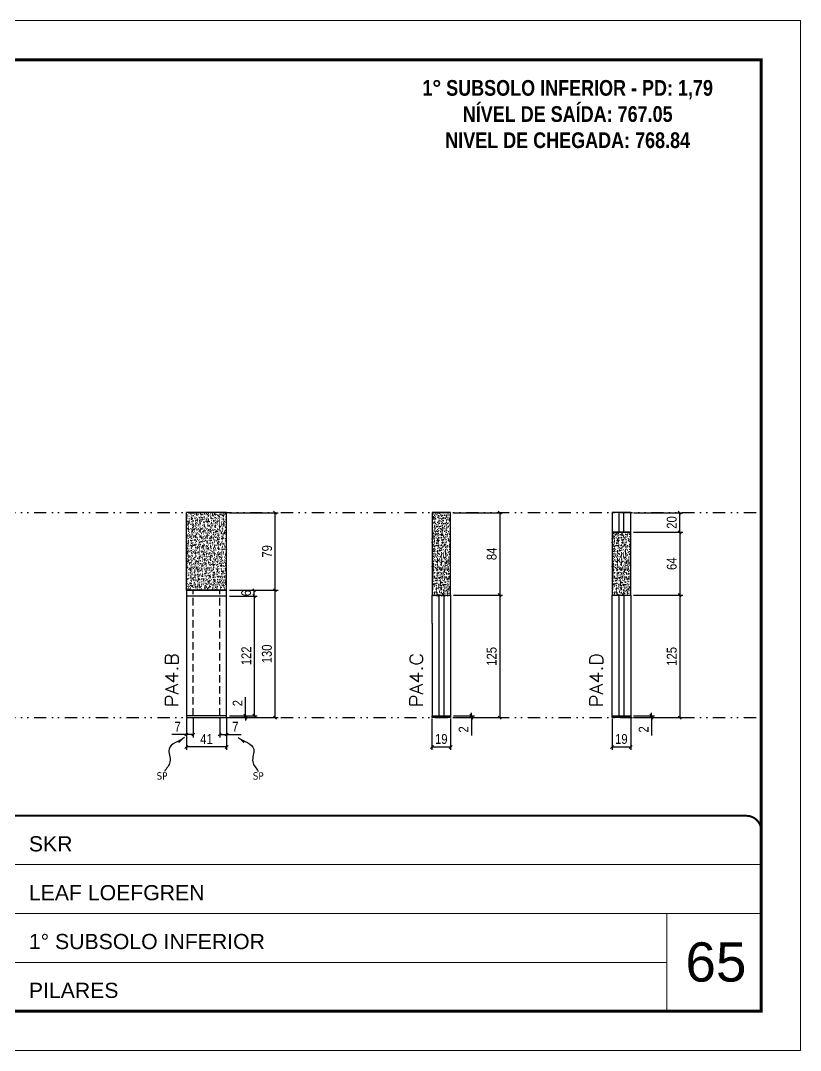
# Model space of a CAD drawing. Extents: x 14400 to 27878, y -21631 to 6985.
# Drawn here: x 15090 to 15885, y -12442 to -11392 of the extents above; entities that cross this region are included whole.
import ezdxf

# ---------------------------------------------------------------- set-up
doc = ezdxf.new("R2010")
doc.units = 0
for name, pattern in [('CONTINUO', [0]), ('DASHED', [0.75, 0.5, -0.25]), ('DIVIDE2', [0.625, 0.25, -0.125, 0, -0.125, 0, -0.125]), ('HIDDEN', [0.375, 0.25, -0.125])]:
    doc.linetypes.add(name, pattern=pattern)
for name, color, linetype, lineweight in [('CARIMBO', 255, 'Continuous', 9), ('Folhas', 255, 'Continuous', 9), ('SARRAFO DE PRESSAO', 251, 'DASHED', 9), ('Texto Seção', 7, 'Continuous', 15)]:
    doc.layers.add(name, color=color, linetype=linetype, lineweight=lineweight)
for name, color, linetype in [('COTA', 241, 'Continuous'), ('NOMENCLATURA', 7, 'Continuous'), ('Nível', 160, 'Continuous'), ('Painéis', 200, 'Continuous'), ('SARR_2.2x7', 40, 'Continuous'), ('Sarrafo de Pressão', 42, 'HIDDEN'), ('texto', 7, 'Continuous')]:
    doc.layers.add(name, color=color, linetype=linetype)
doc.styles.add('ARIAL', font='arial.ttf')
doc.styles.add('COTA TECNICA', font='techl___.ttf', dxfattribs={"height": 10})
doc.styles.add('COTA TECNICA-50', font='techl___.ttf', dxfattribs={"height": 10})
doc.styles.add('REGUA-120', font='ROMANS.shx', dxfattribs={"height": 15})
doc.styles.add('ROMANC', font='techb___.ttf', dxfattribs={"height": 2.5})
doc.styles.get("Standard").update_dxf_attribs({"font": 'arial.ttf'})
doc.dimstyles.new('COTA PAINEL-50', dxfattribs={"dimtxt": 10, "dimasz": 3, "dimexe": 3, "dimexo": 3, "dimgap": 3, "dimtad": 1, "dimdec": 1, "dimzin": 12, "dimdsep": 46, "dimtxsty": 'COTA TECNICA-50', "dimblk1": 'OBLIQUE', "dimblk2": 'OBLIQUE', "dimsah": 1, "dimcen": 0.9, "dimclrd": 4, "dimclre": 4, "dimclrt": 240, "dimadec": 1, "dimazin": 3, "dimtfac": 1, "dimtdec": 1, "dimtmove": 0, "dimatfit": 3, "dimfxl": 1, "dimtolj": 1, "dimtzin": 12, "dimarcsym": 0})
doc.dimstyles.new('PAINEL', dxfattribs={"dimtxt": 10, "dimasz": 3, "dimexe": 3, "dimexo": 3, "dimgap": 3, "dimtad": 1, "dimdec": 1, "dimzin": 12, "dimdsep": 46, "dimtxsty": 'COTA TECNICA', "dimblk1": 'OBLIQUE', "dimblk2": 'OBLIQUE', "dimsah": 1, "dimcen": 0.9, "dimclrd": 4, "dimclre": 4, "dimclrt": 240, "dimadec": 1, "dimazin": 3, "dimtfac": 1, "dimtdec": 1, "dimtmove": 0, "dimatfit": 3, "dimfxl": 1, "dimtolj": 1, "dimtzin": 12, "dimarcsym": 0})
doc.dimstyles.get("Standard").update_dxf_attribs({"dimtxt": 0.18, "dimasz": 0.18, "dimexe": 0.18, "dimexo": 0.0625, "dimgap": 0.09, "dimtad": 0, "dimtih": 1, "dimtoh": 1, "dimdec": 4, "dimzin": 0, "dimdsep": 46, "dimtxsty": 'Standard', "dimcen": 0.09, "dimadec": 0, "dimazin": 0, "dimtfac": 1, "dimtdec": 4, "dimtofl": 0, "dimtmove": 0, "dimatfit": 3, "dimfxl": 1, "dimtolj": 1, "dimtzin": 0, "dimarcsym": 0})

# ---------------------------------------------------------------- blocks, each defined once
blk = doc.blocks.new('9999999999')
at = {"color": 30, "linetype": 'CONTINUO'}
for p, q in [((98564.6, 34379.6), (99584, 34379.6)), ((98564.6, 34329.8), (99488, 34329.8)), ((99584, 34329.8), (99488, 34329.8)), ((99488, 34329.8), (99488, 34230.2)), ((98564.6, 34280), (99488, 34280))]:
    blk.add_line(p, q, dxfattribs=at)
at = {"color": 30, "linetype": 'CONTINUO', "const_width": 2}
blk.add_lwpolyline([(99584, 34230.2), (99584, 34414.4, 0.414214), (99569, 34429.4), (98229, 34429.4, 0.414214), (98214, 34414.4), (98214, 34245.2, 0.414214), (98229, 34230.2), (99584, 34230.2)], format="xyb", dxfattribs=at)
at = {"layer": 'Folhas'}
blk.add_lwpolyline([(98139, 34190.2), (99624, 34190.2), (99624, 35240.2), (98139, 35240.2)], close=True, dxfattribs=at)
at = {"layer": 'Folhas', "color": 30, "const_width": 3}
blk.add_lwpolyline([(98214, 34230.2), (99584, 34230.2), (99584, 35200.2), (98214, 35200.2)], close=True, dxfattribs=at)
at = {"color": 7, "linetype": 'Continuous', "ltscale": 5, "style": 'ARIAL'}
for s, height, p in [('SKR', 15.48, (98837.7, 34393.1)), ('LEAF LOEFGREN', 15.483, (98837.7, 34343.3)), ('1° SUBSOLO INFERIOR', 15.483, (98837.7, 34293.5)), ('PILARES', 15.48, (98837.7, 34243.7))]:
    blk.add_text(s, height=height, dxfattribs=at).set_placement(p)
blk = doc.blocks.new('_Oblique')
at = {"color": 0, "linetype": 'ByBlock', "lineweight": -2}
blk.add_line((-0.5, -0.5), (0.5, 0.5), dxfattribs=at)
blk = doc.blocks.new('*D2019')
at = {"layer": 'COTA', "color": 4, "lineweight": -2, "transparency": 16777216}
for p, q in [((15509.5, -12104.2), (15509.5, -12136.1)), ((15528.5, -12104.2), (15528.5, -12136.1)), ((15509.5, -12133.1), (15528.5, -12133.1))]:
    blk.add_line(p, q, dxfattribs=at)
at = {"layer": 'Defpoints', "color": 0, "transparency": 16777216}
for p in [(15509.5, -12101.2), (15528.5, -12101.2), (15528.5, -12133.1)]:
    blk.add_point(p, dxfattribs=at)
at = {"layer": 'COTA', "color": 4, "lineweight": -2, "transparency": 16777216, "xscale": 3, "yscale": 3, "zscale": 3, "rotation": 180}
blk.add_blockref('_Oblique', (15509.5, -12133.1), dxfattribs=at)
at = {"layer": 'COTA', "color": 4, "lineweight": -2, "transparency": 16777216, "xscale": 3, "yscale": 3, "zscale": 3}
blk.add_blockref('_Oblique', (15528.5, -12133.1), dxfattribs=at)
at = {"layer": 'COTA', "color": 240, "transparency": 16777216, "insert": (15519, -12125), "char_height": 10, "attachment_point": 5, "style": 'COTA TECNICA'}
blk.add_mtext('\\A1;19', dxfattribs=at)
blk = doc.blocks.new('*D2020')
at = {"layer": 'COTA', "color": 4, "lineweight": -2, "transparency": 16777216}
for p, q in [((15531.5, -12101.2), (15552.7, -12101.2)), ((15531.5, -12103.2), (15552.7, -12103.2)), ((15549.7, -12101.2), (15549.7, -12098.2)), ((15549.7, -12101.2), (15549.7, -12103.2)), ((15549.7, -12103.2), (15549.7, -12121.3))]:
    blk.add_line(p, q, dxfattribs=at)
at = {"layer": 'Defpoints', "color": 0, "transparency": 16777216}
for p in [(15528.5, -12101.2), (15528.5, -12103.2), (15549.7, -12101.2)]:
    blk.add_point(p, dxfattribs=at)
at = {"layer": 'COTA', "color": 4, "lineweight": -2, "transparency": 16777216, "xscale": 3, "yscale": 3, "zscale": 3}
for p, rotation in [((15549.7, -12101.2), 270), ((15549.7, -12103.2), 90)]:
    blk.add_blockref('_Oblique', p, dxfattribs=dict(at, rotation=rotation))
at = {"layer": 'COTA', "color": 240, "transparency": 16777216, "insert": (15541.7, -12115.2), "char_height": 10, "attachment_point": 5, "rotation": 90, "style": 'COTA TECNICA-50'}
blk.add_mtext('\\A1;2', dxfattribs=at)
blk = doc.blocks.new('*D2034')
at = {"layer": 'COTA', "color": 4, "linetype": 'ByBlock', "lineweight": -2, "transparency": 16777216}
for p, q in [((15531.5, -11894.2), (15581.5, -11894.2)), ((15578.5, -11894.2), (15578.5, -11978.2)), ((15531.5, -11978.2), (15581.5, -11978.2))]:
    blk.add_line(p, q, dxfattribs=at)
at = {"layer": 'Defpoints', "color": 0, "linetype": 'ByBlock', "transparency": 16777216}
for p in [(15528.5, -11894.2), (15528.5, -11978.2), (15578.5, -11978.2)]:
    blk.add_point(p, dxfattribs=at)
at = {"layer": 'COTA', "color": 4, "linetype": 'ByBlock', "lineweight": -2, "transparency": 16777216, "xscale": 3, "yscale": 3, "zscale": 3}
for p, rotation in [((15578.5, -11894.2), 90), ((15578.5, -11978.2), 270)]:
    blk.add_blockref('_Oblique', p, dxfattribs=dict(at, rotation=rotation))
at = {"layer": 'COTA', "color": 240, "linetype": 'ByBlock', "transparency": 16777216, "insert": (15570.4, -11936.2), "char_height": 10, "attachment_point": 5, "rotation": 90, "style": 'COTA TECNICA'}
blk.add_mtext('\\A1;84', dxfattribs=at)
blk = doc.blocks.new('*D2021')
at = {"layer": 'COTA', "color": 4, "lineweight": -2, "transparency": 16777216}
for p, q in [((15531.5, -11978.2), (15581.5, -11978.2)), ((15578.5, -11978.2), (15578.5, -12103.2)), ((15531.5, -12103.2), (15581.5, -12103.2))]:
    blk.add_line(p, q, dxfattribs=at)
at = {"layer": 'Defpoints', "color": 0, "transparency": 16777216}
for p in [(15528.5, -11978.2), (15528.5, -12103.2), (15578.5, -12103.2)]:
    blk.add_point(p, dxfattribs=at)
at = {"layer": 'COTA', "color": 4, "lineweight": -2, "transparency": 16777216, "xscale": 3, "yscale": 3, "zscale": 3}
for p, rotation in [((15578.5, -11978.2), 90), ((15578.5, -12103.2), 270)]:
    blk.add_blockref('_Oblique', p, dxfattribs=dict(at, rotation=rotation))
at = {"layer": 'COTA', "color": 240, "transparency": 16777216, "insert": (15570.4, -12040.7), "char_height": 10, "attachment_point": 5, "rotation": 90, "style": 'COTA TECNICA'}
blk.add_mtext('\\A1;125', dxfattribs=at)
blk = doc.blocks.new('*D2022')
at = {"layer": 'COTA', "color": 4, "lineweight": -2, "transparency": 16777216}
for p, q in [((15259.2, -12104.2), (15259.2, -12136.1)), ((15300.2, -12104.2), (15300.2, -12136.1)), ((15300.2, -12133.1), (15259.2, -12133.1))]:
    blk.add_line(p, q, dxfattribs=at)
at = {"layer": 'Defpoints', "color": 0, "transparency": 16777216}
for p in [(15259.2, -12101.2), (15300.2, -12101.2), (15259.2, -12133.1)]:
    blk.add_point(p, dxfattribs=at)
at = {"layer": 'COTA', "color": 4, "lineweight": -2, "transparency": 16777216, "xscale": 3, "yscale": 3, "zscale": 3, "rotation": 180}
blk.add_blockref('_Oblique', (15259.2, -12133.1), dxfattribs=at)
at = {"layer": 'COTA', "color": 4, "lineweight": -2, "transparency": 16777216, "xscale": 3, "yscale": 3, "zscale": 3}
blk.add_blockref('_Oblique', (15300.2, -12133.1), dxfattribs=at)
at = {"layer": 'COTA', "color": 240, "transparency": 16777216, "insert": (15279.7, -12125), "char_height": 10, "attachment_point": 5, "style": 'COTA TECNICA'}
blk.add_mtext('\\A1;41', dxfattribs=at)
blk = doc.blocks.new('*D2023')
at = {"layer": 'COTA', "color": 4, "lineweight": -2, "transparency": 16777216}
for p, q in [((15293.2, -12104.2), (15293.2, -12123.4)), ((15300.2, -12106.2), (15300.2, -12123.4)), ((15293.2, -12120.4), (15300.2, -12120.4)), ((15300.2, -12120.4), (15314.9, -12120.4))]:
    blk.add_line(p, q, dxfattribs=at)
at = {"layer": 'Defpoints', "color": 0, "transparency": 16777216}
for p in [(15293.2, -12101.2), (15300.2, -12103.2), (15300.2, -12120.4)]:
    blk.add_point(p, dxfattribs=at)
at = {"layer": 'COTA', "color": 4, "lineweight": -2, "transparency": 16777216, "xscale": 3, "yscale": 3, "zscale": 3, "rotation": 180}
blk.add_blockref('_Oblique', (15293.2, -12120.4), dxfattribs=at)
at = {"layer": 'COTA', "color": 4, "lineweight": -2, "transparency": 16777216, "xscale": 3, "yscale": 3, "zscale": 3}
blk.add_blockref('_Oblique', (15300.2, -12120.4), dxfattribs=at)
at = {"layer": 'COTA', "color": 240, "transparency": 16777216, "insert": (15309.1, -12112.4), "char_height": 10, "attachment_point": 5, "style": 'COTA TECNICA-50'}
blk.add_mtext('\\A1;7', dxfattribs=at)
blk = doc.blocks.new('*D2024')
at = {"layer": 'COTA', "color": 4, "lineweight": -2, "transparency": 16777216}
for p, q in [((15259.2, -12106.2), (15259.2, -12123.4)), ((15266.2, -12104.2), (15266.2, -12123.4)), ((15259.2, -12120.4), (15244.5, -12120.4)), ((15266.2, -12120.4), (15259.2, -12120.4))]:
    blk.add_line(p, q, dxfattribs=at)
at = {"layer": 'Defpoints', "color": 0, "transparency": 16777216}
for p in [(15259.2, -12103.2), (15266.2, -12101.2), (15259.2, -12120.4)]:
    blk.add_point(p, dxfattribs=at)
at = {"layer": 'COTA', "color": 4, "lineweight": -2, "transparency": 16777216, "xscale": 3, "yscale": 3, "zscale": 3, "rotation": 180}
blk.add_blockref('_Oblique', (15259.2, -12120.4), dxfattribs=at)
at = {"layer": 'COTA', "color": 4, "lineweight": -2, "transparency": 16777216, "xscale": 3, "yscale": 3, "zscale": 3}
blk.add_blockref('_Oblique', (15266.2, -12120.4), dxfattribs=at)
at = {"layer": 'COTA', "color": 240, "transparency": 16777216, "insert": (15250.3, -12112.4), "char_height": 10, "attachment_point": 5, "style": 'COTA TECNICA-50'}
blk.add_mtext('\\A1;7', dxfattribs=at)
blk = doc.blocks.new('*D2025')
at = {"layer": 'COTA', "color": 4, "lineweight": -2, "transparency": 16777216}
for p, q in [((15319.4, -12101.2), (15319.4, -12082.4)), ((15303.2, -12101.2), (15322.4, -12101.2)), ((15303.2, -12103.2), (15322.4, -12103.2)), ((15319.4, -12103.2), (15319.4, -12101.2)), ((15319.4, -12103.2), (15319.4, -12106.2))]:
    blk.add_line(p, q, dxfattribs=at)
at = {"layer": 'Defpoints', "color": 0, "transparency": 16777216}
for p in [(15300.2, -12101.2), (15300.2, -12103.2), (15319.4, -12103.2)]:
    blk.add_point(p, dxfattribs=at)
at = {"layer": 'COTA', "color": 4, "lineweight": -2, "transparency": 16777216, "xscale": 3, "yscale": 3, "zscale": 3}
for p, rotation in [((15319.4, -12101.2), 270), ((15319.4, -12103.2), 90)]:
    blk.add_blockref('_Oblique', p, dxfattribs=dict(at, rotation=rotation))
at = {"layer": 'COTA', "color": 240, "transparency": 16777216, "insert": (15311.4, -12088.4), "char_height": 10, "attachment_point": 5, "rotation": 90, "style": 'COTA TECNICA-50'}
blk.add_mtext('\\A1;2', dxfattribs=at)
blk = doc.blocks.new('*D2035')
at = {"layer": 'COTA', "color": 4, "lineweight": -2, "transparency": 16777216}
for p, q in [((15303.2, -11894.2), (15352.6, -11894.2)), ((15349.6, -11973.2), (15349.6, -11894.2)), ((15303.2, -11973.2), (15352.6, -11973.2))]:
    blk.add_line(p, q, dxfattribs=at)
at = {"layer": 'Defpoints', "color": 0, "transparency": 16777216}
for p in [(15300.2, -11894.2), (15349.6, -11894.2), (15300.2, -11973.2)]:
    blk.add_point(p, dxfattribs=at)
at = {"layer": 'COTA', "color": 4, "lineweight": -2, "transparency": 16777216, "xscale": 3, "yscale": 3, "zscale": 3}
for p, rotation in [((15349.6, -11894.2), 90), ((15349.6, -11973.2), 270)]:
    blk.add_blockref('_Oblique', p, dxfattribs=dict(at, rotation=rotation))
at = {"layer": 'COTA', "color": 240, "transparency": 16777216, "insert": (15341.5, -11933.7), "char_height": 10, "attachment_point": 5, "rotation": 90, "style": 'COTA TECNICA-50'}
blk.add_mtext('\\A1;79', dxfattribs=at)
blk = doc.blocks.new('*D2026')
at = {"layer": 'COTA', "color": 4, "linetype": 'ByBlock', "lineweight": -2, "transparency": 16777216}
for p, q in [((15303.2, -11973.2), (15352.6, -11973.2)), ((15349.6, -12103.2), (15349.6, -11973.2)), ((15303.2, -12103.2), (15352.6, -12103.2))]:
    blk.add_line(p, q, dxfattribs=at)
at = {"layer": 'Defpoints', "color": 0, "linetype": 'ByBlock', "transparency": 16777216}
for p in [(15300.2, -11973.2), (15349.6, -11973.2), (15300.2, -12103.2)]:
    blk.add_point(p, dxfattribs=at)
at = {"layer": 'COTA', "color": 4, "linetype": 'ByBlock', "lineweight": -2, "transparency": 16777216, "xscale": 3, "yscale": 3, "zscale": 3}
for p, rotation in [((15349.6, -11973.2), 90), ((15349.6, -12103.2), 270)]:
    blk.add_blockref('_Oblique', p, dxfattribs=dict(at, rotation=rotation))
at = {"layer": 'COTA', "color": 240, "linetype": 'ByBlock', "transparency": 16777216, "insert": (15341.3, -12038.2), "char_height": 10, "attachment_point": 5, "rotation": 90, "style": 'COTA TECNICA'}
blk.add_mtext('\\A1;130', dxfattribs=at)
blk = doc.blocks.new('*D2027')
at = {"layer": 'COTA', "color": 4, "linetype": 'ByBlock', "lineweight": -2, "transparency": 16777216}
for p, q in [((15303.2, -11973.2), (15352.6, -11973.2)), ((15349.6, -12103.2), (15349.6, -11973.2)), ((15303.2, -12103.2), (15352.6, -12103.2))]:
    blk.add_line(p, q, dxfattribs=at)
at = {"layer": 'Defpoints', "color": 0, "linetype": 'ByBlock', "transparency": 16777216}
for p in [(15300.2, -11973.2), (15349.6, -11973.2), (15300.2, -12103.2)]:
    blk.add_point(p, dxfattribs=at)
at = {"layer": 'COTA', "color": 4, "linetype": 'ByBlock', "lineweight": -2, "transparency": 16777216, "xscale": 3, "yscale": 3, "zscale": 3}
for p, rotation in [((15349.6, -11973.2), 90), ((15349.6, -12103.2), 270)]:
    blk.add_blockref('_Oblique', p, dxfattribs=dict(at, rotation=rotation))
at = {"layer": 'COTA', "color": 240, "linetype": 'ByBlock', "transparency": 16777216, "insert": (15341.3, -12038.2), "char_height": 10, "attachment_point": 5, "rotation": 90, "style": 'COTA TECNICA'}
blk.add_mtext('\\A1;130', dxfattribs=at)
blk = doc.blocks.new('*D2028')
at = {"layer": 'COTA', "color": 4, "lineweight": -2, "transparency": 16777216}
for p, q in [((15303.2, -11979.2), (15331.3, -11979.2)), ((15328.3, -11979.2), (15328.3, -12101.2)), ((15303.2, -12101.2), (15331.3, -12101.2))]:
    blk.add_line(p, q, dxfattribs=at)
at = {"layer": 'Defpoints', "color": 0, "transparency": 16777216}
for p in [(15300.2, -11979.2), (15300.2, -12101.2), (15328.3, -12101.2)]:
    blk.add_point(p, dxfattribs=at)
at = {"layer": 'COTA', "color": 4, "lineweight": -2, "transparency": 16777216, "xscale": 3, "yscale": 3, "zscale": 3}
for p, rotation in [((15328.3, -11979.2), 90), ((15328.3, -12101.2), 270)]:
    blk.add_blockref('_Oblique', p, dxfattribs=dict(at, rotation=rotation))
at = {"layer": 'COTA', "color": 240, "transparency": 16777216, "insert": (15320.3, -12040.2), "char_height": 10, "attachment_point": 5, "rotation": 90, "style": 'COTA TECNICA'}
blk.add_mtext('\\A1;122', dxfattribs=at)
blk = doc.blocks.new('*D2029')
at = {"layer": 'COTA', "color": 4, "lineweight": -2, "transparency": 16777216}
for p, q in [((15303.2, -11973.2), (15331.3, -11973.2)), ((15303.2, -11979.2), (15331.3, -11979.2)), ((15328.3, -11979.2), (15328.3, -11973.2))]:
    blk.add_line(p, q, dxfattribs=at)
at = {"layer": 'Defpoints', "color": 0, "transparency": 16777216}
for p in [(15300.2, -11973.2), (15300.2, -11979.2), (15328.3, -11973.2)]:
    blk.add_point(p, dxfattribs=at)
at = {"layer": 'COTA', "color": 4, "lineweight": -2, "transparency": 16777216, "xscale": 3, "yscale": 3, "zscale": 3}
for p, rotation in [((15328.3, -11973.2), 90), ((15328.3, -11979.2), 270)]:
    blk.add_blockref('_Oblique', p, dxfattribs=dict(at, rotation=rotation))
at = {"layer": 'COTA', "color": 240, "transparency": 16777216, "insert": (15320.2, -11976.2), "char_height": 10, "attachment_point": 5, "rotation": 90, "style": 'COTA TECNICA'}
blk.add_mtext('\\A1;6', dxfattribs=at)
blk = doc.blocks.new('*D2036')
at = {"layer": 'COTA', "color": 4, "lineweight": -2, "transparency": 16777216}
for p, q in [((15693, -12104.2), (15693, -12136.1)), ((15712, -12104.2), (15712, -12136.1)), ((15693, -12133.1), (15712, -12133.1))]:
    blk.add_line(p, q, dxfattribs=at)
at = {"layer": 'Defpoints', "color": 0, "transparency": 16777216}
for p in [(15693, -12101.2), (15712, -12101.2), (15712, -12133.1)]:
    blk.add_point(p, dxfattribs=at)
at = {"layer": 'COTA', "color": 4, "lineweight": -2, "transparency": 16777216, "xscale": 3, "yscale": 3, "zscale": 3, "rotation": 180}
blk.add_blockref('_Oblique', (15693, -12133.1), dxfattribs=at)
at = {"layer": 'COTA', "color": 4, "lineweight": -2, "transparency": 16777216, "xscale": 3, "yscale": 3, "zscale": 3}
blk.add_blockref('_Oblique', (15712, -12133.1), dxfattribs=at)
at = {"layer": 'COTA', "color": 240, "transparency": 16777216, "insert": (15702.5, -12125), "char_height": 10, "attachment_point": 5, "style": 'COTA TECNICA'}
blk.add_mtext('\\A1;19', dxfattribs=at)
blk = doc.blocks.new('*D2037')
at = {"layer": 'COTA', "color": 4, "lineweight": -2, "transparency": 16777216}
for p, q in [((15715, -12101.2), (15736.2, -12101.2)), ((15715, -12103.2), (15736.2, -12103.2)), ((15733.2, -12101.2), (15733.2, -12098.2)), ((15733.2, -12101.2), (15733.2, -12103.2)), ((15733.2, -12103.2), (15733.2, -12121.3))]:
    blk.add_line(p, q, dxfattribs=at)
at = {"layer": 'Defpoints', "color": 0, "transparency": 16777216}
for p in [(15712, -12101.2), (15712, -12103.2), (15733.2, -12101.2)]:
    blk.add_point(p, dxfattribs=at)
at = {"layer": 'COTA', "color": 4, "lineweight": -2, "transparency": 16777216, "xscale": 3, "yscale": 3, "zscale": 3}
for p, rotation in [((15733.2, -12101.2), 270), ((15733.2, -12103.2), 90)]:
    blk.add_blockref('_Oblique', p, dxfattribs=dict(at, rotation=rotation))
at = {"layer": 'COTA', "color": 240, "transparency": 16777216, "insert": (15725.2, -12115.2), "char_height": 10, "attachment_point": 5, "rotation": 90, "style": 'COTA TECNICA-50'}
blk.add_mtext('\\A1;2', dxfattribs=at)
blk = doc.blocks.new('*D2039')
at = {"layer": 'COTA', "color": 4, "linetype": 'ByBlock', "lineweight": -2, "transparency": 16777216}
for p, q in [((15715, -11914.2), (15765, -11914.2)), ((15762, -11914.2), (15762, -11978.2)), ((15715, -11978.2), (15765, -11978.2))]:
    blk.add_line(p, q, dxfattribs=at)
at = {"layer": 'Defpoints', "color": 0, "linetype": 'ByBlock', "transparency": 16777216}
for p in [(15712, -11914.2), (15712, -11978.2), (15762, -11978.2)]:
    blk.add_point(p, dxfattribs=at)
at = {"layer": 'COTA', "color": 4, "linetype": 'ByBlock', "lineweight": -2, "transparency": 16777216, "xscale": 3, "yscale": 3, "zscale": 3}
for p, rotation in [((15762, -11914.2), 90), ((15762, -11978.2), 270)]:
    blk.add_blockref('_Oblique', p, dxfattribs=dict(at, rotation=rotation))
at = {"layer": 'COTA', "color": 240, "linetype": 'ByBlock', "transparency": 16777216, "insert": (15753.9, -11946.2), "char_height": 10, "attachment_point": 5, "rotation": 90, "style": 'COTA TECNICA'}
blk.add_mtext('\\A1;64', dxfattribs=at)
blk = doc.blocks.new('*D2038')
at = {"layer": 'COTA', "color": 4, "lineweight": -2, "transparency": 16777216}
for p, q in [((15715, -11978.2), (15765, -11978.2)), ((15762, -11978.2), (15762, -12103.2)), ((15715, -12103.2), (15765, -12103.2))]:
    blk.add_line(p, q, dxfattribs=at)
at = {"layer": 'Defpoints', "color": 0, "transparency": 16777216}
for p in [(15712, -11978.2), (15712, -12103.2), (15762, -12103.2)]:
    blk.add_point(p, dxfattribs=at)
at = {"layer": 'COTA', "color": 4, "lineweight": -2, "transparency": 16777216, "xscale": 3, "yscale": 3, "zscale": 3}
for p, rotation in [((15762, -11978.2), 90), ((15762, -12103.2), 270)]:
    blk.add_blockref('_Oblique', p, dxfattribs=dict(at, rotation=rotation))
at = {"layer": 'COTA', "color": 240, "transparency": 16777216, "insert": (15753.9, -12040.7), "char_height": 10, "attachment_point": 5, "rotation": 90, "style": 'COTA TECNICA'}
blk.add_mtext('\\A1;125', dxfattribs=at)
blk = doc.blocks.new('*D2040')
at = {"layer": 'COTA', "color": 4, "lineweight": -2, "transparency": 16777216}
for p, q in [((15715, -11894.2), (15765, -11894.2)), ((15762, -11914.2), (15762, -11894.2)), ((15715, -11914.2), (15765, -11914.2))]:
    blk.add_line(p, q, dxfattribs=at)
at = {"layer": 'Defpoints', "color": 0, "transparency": 16777216}
for p in [(15712, -11894.2), (15762, -11894.2), (15712, -11914.2)]:
    blk.add_point(p, dxfattribs=at)
at = {"layer": 'COTA', "color": 4, "lineweight": -2, "transparency": 16777216, "xscale": 3, "yscale": 3, "zscale": 3}
for p, rotation in [((15762, -11894.2), 90), ((15762, -11914.2), 270)]:
    blk.add_blockref('_Oblique', p, dxfattribs=dict(at, rotation=rotation))
at = {"layer": 'COTA', "color": 240, "transparency": 16777216, "insert": (15753.9, -11904.2), "char_height": 10, "attachment_point": 5, "rotation": 90, "style": 'COTA TECNICA'}
blk.add_mtext('\\A1;20', dxfattribs=at)

msp = doc.modelspace()

# ---------------------------------------------------------------- hatches: boundary and pattern name
at = {"layer": 'COTA', "linetype": 'ByBlock'}
h = msp.add_hatch(dxfattribs=at)
h.set_pattern_fill('AR-CONC', color=256, scale=0.03)
h.set_pattern_definition([(50, (9817.1053, -22944.634), (5.46554, -0.4781726), [0.5715, -6.2865]), (355, (9817.105, -22944.634), (-1.0573026, 5.7317054), [0.4572, -5.0292175]), (100.451445, (9817.5607, -22944.674), (4.4082374, 5.2535326), [0.4857003, -5.3427073]), (46.1842, (9817.105, -22943.11), (8.1323712, -1.26127), [0.85725, -9.42975]), (96.63556, (9817.783, -22943.215), (7.122124, 7.4227837), [0.7285507, -8.014068]), (351.18415, (9817.105, -22943.11), (7.122124, 7.422784), [0.685799, -7.543792]), (21, (9817.8673, -22943.491), (4.5484317, -3.067956), [0.5715, -6.2865]), (326, (9817.867, -22943.491), (1.8540609, 5.525639), [0.4572, -5.0292]), (71.451445, (9818.2463, -22943.7466), (6.4024926, 2.457683), [0.4857003, -5.3426981]), (37.5, (9817.1053, -22944.6339), (0.0926581, 2.53665117), [0, -4.96824, 0, -5.1054, 0, -5.04825]), (7.5, (9817.1053, -22944.634), (2.0045899, 3.00541724), [0, -2.91084, 0, -4.85394, 0, -1.92405]), (327.5, (9815.406, -22944.634), (4.06771786, -0.17186232), [0, -1.905, 0, -5.9436, 0, -7.8867]), (317.5, (9814.644, -22944.634), (4.4438754, 0.7627947), [0, -2.4765, 0, -3.94716, 0, -5.6007])])
h.paths.add_polyline_path([(15259.19, -11973.19), (15300.19, -11973.19), (15300.19, -11894.19), (15259.19, -11894.19)])
at = {"layer": 'COTA'}
h = msp.add_hatch(dxfattribs=at)
h.set_pattern_fill('AR-CONC', color=256, scale=0.03)
h.set_pattern_definition([(50, (-173.319, -16222.0515), (5.4655401, -0.4781726), [0.5715, -6.2865]), (355, (-173.319, -16222.0515), (-1.0573026, 5.7317054), [0.4572, -5.0292175]), (100.451445, (-172.864, -16222.0914), (4.4082374, 5.2535326), [0.4857003, -5.3427073]), (46.1842, (-173.319, -16220.5275), (8.1323712, -1.2612698), [0.85725, -9.42975]), (96.63556, (-172.6415, -16220.633), (7.122124, 7.4227837), [0.7285507, -8.0140682]), (351.18415, (-173.319, -16220.5275), (7.122124, 7.4227837), [0.685799, -7.543792]), (21, (-172.557, -16220.9085), (4.5484317, -3.067956), [0.5715, -6.2865]), (326, (-172.557, -16220.9085), (1.8540609, 5.525639), [0.4572, -5.0292]), (71.451445, (-172.178, -16221.164), (6.4024926, 2.457683), [0.4857003, -5.3426981]), (37.5, (-173.3192, -16222.0515), (0.0926581, 2.53665117), [0, -4.96824, 0, -5.1054, 0, -5.04825]), (7.5, (-173.3192, -16222.0515), (2.00458988, 3.00541724), [0, -2.91084, 0, -4.85394, 0, -1.92405]), (327.5, (-175.0185, -16222.0515), (4.06771786, -0.17186232), [0, -1.905, 0, -5.9436, 0, -7.8867]), (317.5, (-175.7805, -16222.0515), (4.44387544, 0.7627947), [0, -2.4765, 0, -3.94716, 0, -5.6007])])
h.paths.add_polyline_path([(15528.54, -11894.19), (15509.54, -11894.19), (15509.54, -11979.19), (15528.54, -11979.19)])
h = msp.add_hatch(dxfattribs=at)
h.set_pattern_fill('AR-CONC', color=256, scale=0.03)
h.set_pattern_definition([(50, (10.138, -16222.0515), (5.4655401, -0.4781726), [0.5715, -6.2865]), (355, (10.138, -16222.0515), (-1.0573026, 5.7317054), [0.4572, -5.0292175]), (100.451445, (10.5936, -16222.0914), (4.4082374, 5.2535326), [0.4857003, -5.3427073]), (46.1842, (10.138, -16220.5275), (8.1323712, -1.2612698), [0.85725, -9.42975]), (96.63556, (10.816, -16220.633), (7.122124, 7.4227837), [0.7285507, -8.0140682]), (351.18415, (10.138, -16220.5275), (7.122124, 7.4227837), [0.685799, -7.543792]), (21, (10.9, -16220.9085), (4.5484317, -3.067956), [0.5715, -6.2865]), (326, (10.9, -16220.9085), (1.8540609, 5.525639), [0.4572, -5.0292]), (71.451445, (11.279, -16221.164), (6.4024926, 2.457683), [0.4857003, -5.3426981]), (37.5, (10.1381, -16222.0515), (0.0926581, 2.53665117), [0, -4.96824, 0, -5.1054, 0, -5.04825]), (7.5, (10.138, -16222.0515), (2.00458988, 3.00541724), [0, -2.91084, 0, -4.85394, 0, -1.92405]), (327.5, (8.4389, -16222.0515), (4.06771786, -0.17186232), [0, -1.905, 0, -5.9436, 0, -7.8867]), (317.5, (7.677, -16222.0515), (4.44387544, 0.7627947), [0, -2.4765, 0, -3.94716, 0, -5.6007])])
h.paths.add_polyline_path([(15712, -11914.19), (15693, -11914.19), (15693, -11978.19), (15712, -11978.19)])

# ---------------------------------------------------------------- linework, layer by layer
at = {"layer": 'COTA', "linetype": 'ByBlock'}
for p, q in [((15300.19, -11894.19), (15259.19, -11894.19)), ((15259.19, -11973.19), (15259.19, -11894.19)), ((15300.19, -11973.19), (15300.19, -11894.19))]:
    msp.add_line(p, q, dxfattribs=at)
for points in [[(15509.54, -11978.19), (15528.54, -11978.19), (15528.54, -11894.19), (15509.54, -11894.19)], [(15693, -11978.19), (15712, -11978.19), (15712, -11914.19), (15693, -11914.19)]]:
    msp.add_lwpolyline(points, close=True, dxfattribs=at)
at = {"layer": 'Nível', "color": 4, "linetype": 'DIVIDE2', "ltscale": 50}
for p, q in [((14474.97, -11894.19), (15844.97, -11894.19)), ((14474.97, -12103.19), (15844.97, -12103.19))]:
    msp.add_line(p, q, dxfattribs=at)
at = {"layer": 'Painéis'}
for p, q in [((15712, -11894.19), (15693, -11894.19)), ((15693, -11894.19), (15693, -11914.19)), ((15712, -11914.19), (15712, -11894.19)), ((15693, -11914.19), (15712, -11914.19)), ((15259.19, -11973.19), (15300.19, -11973.19)), ((15300.19, -11973.19), (15259.19, -11973.19)), ((15259.19, -11973.19), (15259.19, -12101.19)), ((15300.19, -11979.19), (15259.19, -11979.19)), ((15300.19, -12101.19), (15300.19, -11973.19)), ((15509.54, -11978.19), (15528.54, -11978.19)), ((15509.54, -12007.19), (15509.54, -11978.19)), ((15528.54, -11978.19), (15528.54, -12007.19)), ((15693, -11978.19), (15712, -11978.19)), ((15693, -12101.19), (15693, -11978.19)), ((15712, -11978.19), (15712, -12101.19)), ((15509.54, -12007.19), (15509.54, -12101.19)), ((15528.54, -12007.19), (15528.54, -12101.19)), ((15509.54, -12101.19), (15528.54, -12101.19)), ((15509.54, -12101.19), (15528.54, -12101.19)), ((15509.54, -12103.19), (15509.54, -12101.19)), ((15528.54, -12103.19), (15509.54, -12103.19)), ((15528.54, -12101.19), (15528.54, -12103.19)), ((15693, -12101.19), (15712, -12101.19)), ((15693, -12101.19), (15712, -12101.19)), ((15693, -12103.19), (15693, -12101.19)), ((15712, -12103.19), (15693, -12103.19)), ((15712, -12101.19), (15712, -12103.19))]:
    msp.add_line(p, q, dxfattribs=at)
msp.add_lwpolyline([(15300.19, -12101.19), (15259.19, -12101.19), (15259.19, -12103.19), (15300.19, -12103.19)], close=True, dxfattribs=at)
at = {"layer": 'SARR_2.2x7'}
for p, q in [((15700, -11894.19), (15700, -11914.19)), ((15705, -11914.19), (15705, -11894.19)), ((15516.54, -11978.19), (15516.54, -12101.19)), ((15521.54, -11978.19), (15521.54, -12101.19)), ((15700, -11978.19), (15700, -12101.19)), ((15705, -11978.19), (15705, -12101.19))]:
    msp.add_line(p, q, dxfattribs=at)
at = {"layer": 'Sarrafo de Pressão', "ltscale": 30}
for p, q in [((15266.19, -12101.19), (15266.19, -11973.19)), ((15266.19, -11973.19), (15266.19, -11973.19)), ((15293.19, -12101.19), (15293.19, -11973.19)), ((15293.19, -11973.19), (15293.19, -11973.19))]:
    msp.add_line(p, q, dxfattribs=at)

# ---------------------------------------------------------------- block references
at = {"layer": 'SARRAFO DE PRESSAO', "color": 6, "linetype": 'ByBlock'}
msp.add_blockref('9999999999', (-83739.01, -46632.68), dxfattribs=at)

# ---------------------------------------------------------------- texts
at = {"layer": 'CARIMBO', "style": 'ARIAL'}
msp.add_text('65', height=40, dxfattribs=at).set_placement((15767.83, -12372.33))
at = {"layer": 'NOMENCLATURA', "color": 2, "insert": (15647.81, -11426.41), "char_height": 16, "attachment_point": 2, "style": 'ROMANC'}
msp.add_mtext_dynamic_manual_height_columns('\\P1° SUBSOLO INFERIOR - PD: 1,79\\PNÍVEL DE SAÍDA: 767.05\\PNIVEL DE CHEGADA: 768.84', width=432.3511, gutter_width=1, heights=[0], dxfattribs=at)
at = {"layer": 'texto', "color": 0, "char_height": 7.5, "attachment_point": 5}
for insert in [(15234.41, -12162.68), (15332.44, -12162.68)]:
    msp.add_mtext('{\\fTahoma|b0|i0|c0|p34;\\C4;SP}', dxfattribs=dict(at, insert=insert))
at = {"layer": 'Texto Seção', "style": 'REGUA-120', "width": 1.1}
for s, p in [('PA4.B', (15250.83, -12092.43)), ('PA4.C', (15500.09, -12092.43)), ('PA4.D', (15683.55, -12092.43))]:
    msp.add_text(s, height=13, rotation=90, dxfattribs=at).set_placement(p)

# ---------------------------------------------------------------- dimensions: what is measured, and where the dimension line sits
at = {"layer": 'COTA'}
for base, p1, p2, angle, dimstyle, picture, middle in [((15349.56, -11894.19), (15300.19, -11973.19), (15300.19, -11894.19), 90, 'COTA PAINEL-50', '*D2035', (15341.45, -11933.69)), ((15328.34, -12101.19), (15300.19, -11979.19), (15300.19, -12101.19), 90, 'PAINEL', '*D2028', (15320.28, -12040.19)), ((15578.53, -12103.19), (15528.54, -11978.19), (15528.54, -12103.19), 90, 'PAINEL', '*D2021', (15570.42, -12040.69)), ((15761.99, -12103.19), (15712, -11978.19), (15712, -12103.19), 90, 'PAINEL', '*D2038', (15753.88, -12040.69)), ((15259.19, -12120.43), (15266.19, -12101.19), (15259.19, -12103.19), 180, 'COTA PAINEL-50', '*D2024', (15250.32, -12112.36))]:
    dim = msp.add_linear_dim(base=base, p1=p1, p2=p2, angle=angle, dimstyle=dimstyle, dxfattribs=at)
    dim.commit()
    dim.dimension.update_dxf_attribs({"geometry": picture, "text_midpoint": middle})
at = {"layer": 'COTA', "linetype": 'ByBlock'}
for base, p1, p2, picture, middle in [((15578.53, -11978.19), (15528.54, -11894.19), (15528.54, -11978.19), '*D2034', (15570.44, -11936.19)), ((15761.99, -11978.19), (15712, -11914.19), (15712, -11978.19), '*D2039', (15753.89, -11946.19))]:
    dim = msp.add_linear_dim(base=base, p1=p1, p2=p2, angle=90, dimstyle='PAINEL', dxfattribs=at)
    dim.commit()
    dim.dimension.update_dxf_attribs({"geometry": picture, "text_midpoint": middle})
at = {"layer": 'COTA'}
for base, p1, p2, dimstyle, picture, middle in [((15761.99, -11894.19), (15712, -11914.19), (15712, -11894.19), 'PAINEL', '*D2040', (15761.99, -11904.19)), ((15328.34, -11973.19), (15300.19, -11979.19), (15300.19, -11973.19), 'PAINEL', '*D2029', (15328.34, -11976.19)), ((15319.45, -12103.19), (15300.19, -12101.19), (15300.19, -12103.19), 'COTA PAINEL-50', '*D2025', (15319.45, -12088.44)), ((15549.74, -12101.19), (15528.54, -12103.19), (15528.54, -12101.19), 'COTA PAINEL-50', '*D2020', (15549.74, -12115.25)), ((15733.2, -12101.19), (15712, -12103.19), (15712, -12101.19), 'COTA PAINEL-50', '*D2037', (15733.2, -12115.25))]:
    dim = msp.add_linear_dim(base=base, p1=p1, p2=p2, angle=90, dimstyle=dimstyle, dxfattribs=at)
    dim.commit()
    dim.dimension.update_dxf_attribs({"geometry": picture, "text_midpoint": middle, "dimtype": 160})
at = {"layer": 'COTA', "linetype": 'ByBlock'}
for picture in ['*D2026', '*D2027']:
    dim = msp.add_aligned_dim(p1=(15300.19, -12103.19), p2=(15300.19, -11973.19), distance=-49.37, dimstyle='PAINEL', dxfattribs=at)
    dim.commit()
    dim.dimension.update_dxf_attribs({"geometry": picture, "text_midpoint": (15341.34, -12038.19)})
at = {"layer": 'COTA'}
dim = msp.add_linear_dim(base=(15259.19, -12133.09), p1=(15300.19, -12101.19), p2=(15259.19, -12101.19), angle=180, dimstyle='PAINEL', override={"dimarcsym": 2}, dxfattribs=at)
dim.commit()
dim.dimension.update_dxf_attribs({"geometry": '*D2022', "text_midpoint": (15279.69, -12125.01)})
dim = msp.add_linear_dim(base=(15300.19, -12120.43), p1=(15293.19, -12101.19), p2=(15300.19, -12103.19), dimstyle='COTA PAINEL-50', dxfattribs=at)
dim.commit()
dim.dimension.update_dxf_attribs({"geometry": '*D2023', "text_midpoint": (15309.05, -12112.36)})
for base, p1, p2, picture, middle in [((15528.54, -12133.09), (15509.54, -12101.19), (15528.54, -12101.19), '*D2019', (15519.04, -12125)), ((15712, -12133.09), (15693, -12101.19), (15712, -12101.19), '*D2036', (15702.5, -12125))]:
    dim = msp.add_linear_dim(base=base, p1=p1, p2=p2, dimstyle='PAINEL', override={"dimarcsym": 2}, dxfattribs=at)
    dim.commit()
    dim.dimension.update_dxf_attribs({"geometry": picture, "text_midpoint": middle})

# ---------------------------------------------------------------- leaders
at = {"layer": 'COTA', "path_type": 1}
for points in [[(15257.36, -12123.37), (15241.57, -12135.21), (15242.5, -12148.21), (15236.95, -12158)], [(15312.02, -12123.37), (15327.8, -12135.21), (15326.88, -12148.21), (15332.43, -12158)]]:
    msp.add_leader(points, dimstyle='Standard', override={"dimasz": 8}, dxfattribs=at)

doc.saveas('drawing.dxf')
